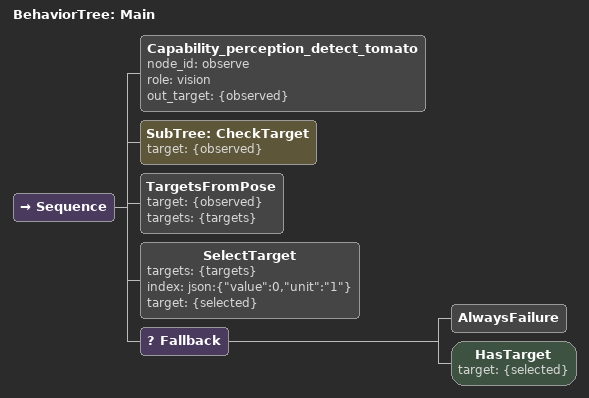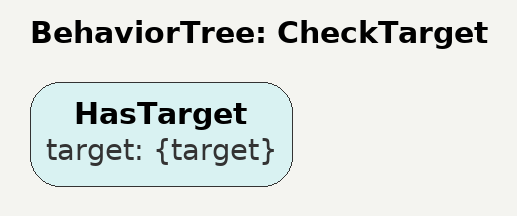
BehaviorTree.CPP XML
<root BTCPP_format="4" main_tree_to_execute="Main">
  <BehaviorTree ID="Main">
    <Sequence>
      <Capability_perception_detect_tomato node_id="observe" role="vision" out_target="{observed}"/>
      <SubTree ID="CheckTarget" target="{observed}"/>
      <TargetsFromPose target="{observed}" targets="{targets}"/>
      <SelectTarget targets="{targets}" index="json:{&quot;value&quot;:0,&quot;unit&quot;:&quot;1&quot;}" target="{selected}"/>
      <Fallback>
        <AlwaysFailure/>
        <HasTarget target="{selected}"/>
      </Fallback>
    </Sequence>
  </BehaviorTree>
  <BehaviorTree ID="CheckTarget">
    <HasTarget target="{target}"/>
  </BehaviorTree>
</root>
